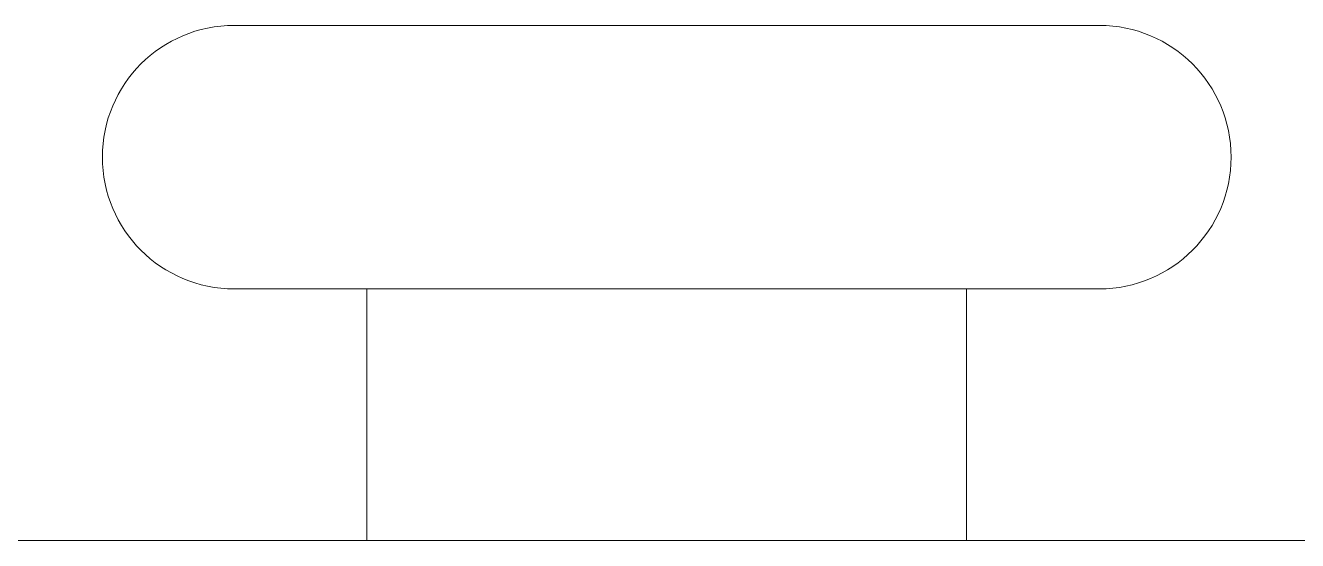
# Model space of a CAD drawing. Header units: millimetres. Extents: x 2 to 278, y 1 to 215.
# Drawn here: x 205.59 to 215.78, y 83.4 to 87.52 of the extents above; entities that cross this region are included whole.
import ezdxf

# ---------------------------------------------------------------- set-up
doc = ezdxf.new("R2010")
doc.units = ezdxf.units.MM

msp = doc.modelspace()

# ---------------------------------------------------------------- linework, layer by layer
at = {"color": 7, "linetype": 'Continuous', "lineweight": 18}
for p, q in [((214.191, 87.523), (207.265, 87.523)), ((214.191, 85.413), (207.265, 85.413)), ((208.328, 85.413), (208.328, 83.398)), ((213.128, 83.398), (213.128, 85.413)), ((258.228, 83.398), (199.728, 83.398))]:
    msp.add_line(p, q, dxfattribs=at)
for centre, start, end in [((207.265, 86.468), 90, 270), ((214.191, 86.468), 270, 90)]:
    msp.add_arc(centre, 1.055, start, end, dxfattribs=at)

doc.saveas('drawing.dxf')
